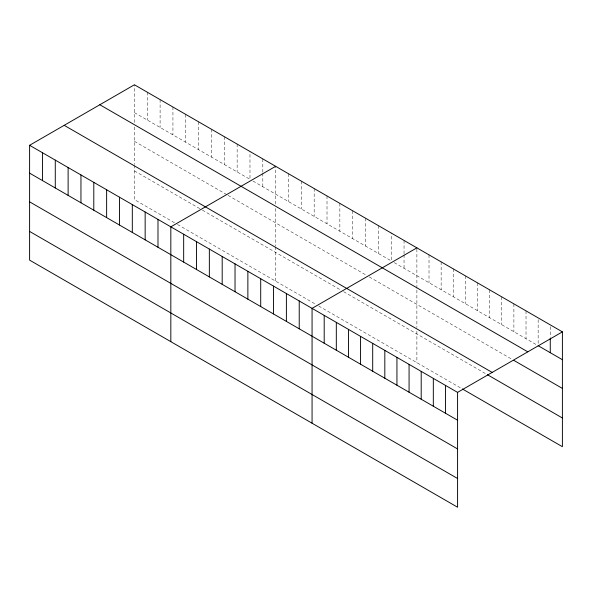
<?xml version="1.0" encoding="UTF-8"?>
<svg xmlns="http://www.w3.org/2000/svg" width="592" height="592" viewBox="0 0 592 592"><rect width="100%" height="100%" fill="white"/><g stroke="black" fill="none" stroke-linecap="round" stroke-linejoin="round"><path stroke-width="0.44" stroke-dasharray="2.96 2.22" d="M134.421 122.485L134.421 84.774M275.657 204.025L275.657 166.315M416.886 288.26L416.886 247.856M134.421 112.621L249.979 179.332L249.979 151.493M252.999 181.078L391.208 260.872L391.208 233.033M394.228 262.619L536.633 344.833M134.421 141.325L227.321 194.96M228.075 195.397L365.53 274.755M369.304 276.938L512.383 359.536M134.421 170.903L201.643 209.716M202.397 210.145L339.852 289.51M343.626 291.686L486.609 374.24M174.455 222.725L134.421 199.615L134.421 165.36M177.474 224.472L315.684 304.266M318.703 306.005L461.605 388.507M550.271 326.666L550.271 337.44M538.15 319.658L538.15 343.908M526.022 310.867L526.022 338.705M513.893 303.866L513.893 331.705M501.772 296.866L501.772 324.705M489.643 289.858L489.643 317.704M477.515 282.858L477.515 310.704M465.393 275.857L465.393 303.703M453.265 268.857L453.265 296.703M441.144 261.856L441.144 289.703M429.015 254.856L429.015 282.695M416.886 290.05L416.886 327.517M416.886 331.209L416.886 362.696M404.047 240.441L404.047 253.916M404.047 254.812L404.047 268.287M378.369 225.619L378.369 253.457M365.53 218.204L365.53 246.05M352.691 210.796L352.691 238.635M339.852 203.382L339.852 231.22M327.013 195.967L327.013 223.806M314.174 188.552L314.174 216.398M301.335 181.145L301.335 208.983M288.496 173.73L288.496 201.569M275.657 208.51L275.657 245.976M275.657 246.901L275.657 281.156M262.818 158.9L262.818 172.376M262.818 173.271L262.818 186.746M237.14 144.078L237.14 171.917M224.301 136.663L224.301 164.509M211.462 129.256L211.462 157.095M198.623 121.841L198.623 149.68M185.784 114.426L185.784 142.265M172.938 107.011L172.938 134.858M160.099 99.604L160.099 127.443M147.26 92.189L147.26 120.028M134.421 126.969L134.421 164.435"/><path stroke-width="0.89" d="M29.6 145.299L457.579 392.385L457.579 507.226L29.6 260.132L29.6 145.299L134.421 84.774L562.4 331.868L562.4 446.701L462.359 388.944M275.657 166.315L170.829 226.84L170.829 341.673M416.886 247.856L312.065 308.373L312.065 423.213M457.579 392.385L562.4 331.868M538.15 345.706L562.4 359.707M99.833 104.747L527.805 351.84M513.893 360.41L562.4 388.419M64.195 125.326L492.167 372.412M487.371 374.677L562.4 417.996M29.6 173.138L457.579 420.224M29.6 201.842L457.579 448.936M29.6 231.428L457.579 478.514M550.271 338.335L550.271 352.706M445.45 385.385L445.45 413.223M433.322 378.384L433.322 406.223M421.201 371.384L421.201 399.223M409.072 364.383L409.072 392.222M396.943 357.383L396.943 385.222M384.822 350.383L384.822 378.221M372.694 343.382L372.694 371.221M360.565 336.382L360.565 364.221M348.444 329.381L348.444 357.22M336.315 322.381L336.315 350.22M324.194 315.373L324.194 343.219M299.226 300.965L299.226 328.804M286.387 293.551L286.387 321.389M273.548 286.136L273.548 313.982M260.709 278.728L260.709 306.567M247.87 271.314L247.87 299.152M235.031 263.899L235.031 291.738M222.192 256.484L222.192 284.33M209.353 249.077L209.353 276.915M196.514 241.662L196.514 269.501M183.668 234.247L183.668 262.093M157.99 219.425L157.99 247.264M145.151 212.01L145.151 239.849M132.312 204.595L132.312 232.441M119.473 197.188L119.473 225.027M106.634 189.773L106.634 217.612M93.795 182.358L93.795 210.204M80.956 174.943L80.956 202.79M68.117 167.536L68.117 195.375M55.278 160.121L55.278 187.96M42.439 152.706L42.439 180.553"/></g></svg>
